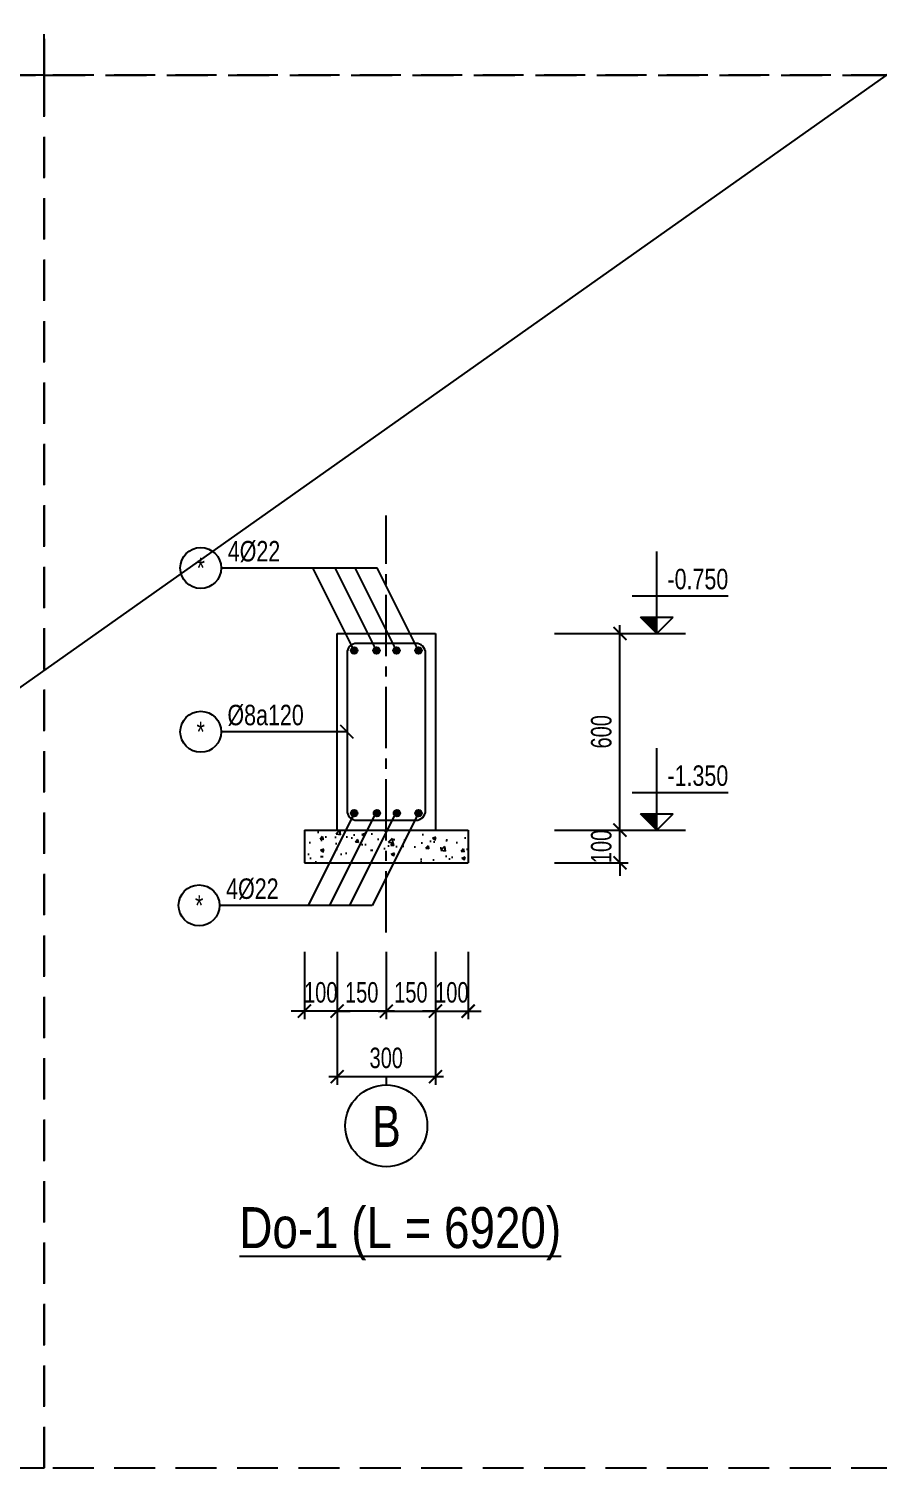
# Model space of a CAD drawing. Header units: millimetres. Extents: x 0 to 2110312, y -101172 to 3.
# Drawn here: x 1995565 to 1998158, y -35726 to -31333 of the extents above; entities that cross this region are included whole.
import ezdxf
from ezdxf.enums import TextEntityAlignment as Align

# ---------------------------------------------------------------- set-up
doc = ezdxf.new("R2010")
doc.units = ezdxf.units.MM
doc.header["$LTSCALE"] = 1000
doc.header["$MEASUREMENT"] = 0
doc.header["$PDMODE"] = 3
doc.linetypes.add('CENTER2', pattern=[1.125, 0.75, -0.125, 0.125, -0.125])
doc.linetypes.add('HIDDEN', pattern=[0.375, 0.25, -0.125])
doc.layers.get('0').update_dxf_attribs({"linetype": 'CONTINUOUS'})
doc.layers.get('Defpoints').update_dxf_attribs({"linetype": 'CONTINUOUS'})
for name, color, linetype in [('CDC.01.AXIS', 160, 'CENTER2'), ('CDC.02.DIM', 1, 'CONTINUOUS'), ('CDC.03.BORDER', 3, 'CONTINUOUS'), ('CDC.04.HIDDEN', 8, 'HIDDEN'), ('CDC.05.STEEL', 4, 'CONTINUOUS'), ('CDC.06.TEXT', 2, 'CONTINUOUS'), ('CDC.10.HATCH', 163, 'CONTINUOUS'), ('CDC.11.NOTE', 1, 'CONTINUOUS'), ('CDC.14.STEELNUM', 9, 'CONTINUOUS'), ('KCS_CHI', 1, 'CONTINUOUS'), ('KCS_STEEL', 4, 'CONTINUOUS')]:
    doc.layers.add(name, color=color, linetype=linetype)
doc.layers.add('KCS_Plotter', color=11, linetype='CONTINUOUS', plot=False)
doc.styles.add('KCS_BIGTEXT', font='arial.ttf', dxfattribs={"width": 0.75, "height": 125})
doc.styles.add('KCS_SMTEXT', font='arial.ttf', dxfattribs={"width": 0.7})
doc.dimstyles.new('KCS_DIM25', dxfattribs={"dimtxt": 62.5, "dimasz": 40, "dimexe": 25, "dimexo": 0, "dimgap": 25, "dimtad": 1, "dimdec": 0, "dimzin": 13, "dimdsep": 46, "dimtxsty": 'KCS_SMTEXT', "dimblk": 'ARCHTICK', "dimcen": 0, "dimdle": 25, "dimclrd": 1, "dimclre": 1, "dimclrt": 2, "dimadec": 0, "dimazin": 0, "dimtfac": 1, "dimtdec": 0, "dimtix": 1, "dimtmove": 2, "dimatfit": 3, "dimfxl": 1, "dimtolj": 1, "dimtzin": 13, "dimarcsym": 0})

# ---------------------------------------------------------------- blocks, each defined once
blk = doc.blocks.new('KCS_SNODE')
at = {"layer": 'CDC.05.STEEL'}
blk.add_hatch(color=6, dxfattribs=at).paths.add_polyline_path([(10, 0, 1), (-10, 0, 1)])
at = {"layer": 'CDC.05.STEEL', "color": 6}
blk.add_circle((0, 0), 10, dxfattribs=at)
blk = doc.blocks.new('_ARCHTICK')
at = {"color": 0, "linetype": 'ByBlock', "const_width": 0.15}
blk.add_lwpolyline([(-0.5, -0.5), (0.5, 0.5)], dxfattribs=at)
blk = doc.blocks.new('*D164')
at = {"layer": 'CDC.02.DIM', "color": 1, "lineweight": -2, "transparency": 16777216}
for p, q in [((1996506, -34150.4), (1996506, -34356)), ((1996656.1, -34150.4), (1996656.1, -34356)), ((1996681.1, -34331), (1996481, -34331))]:
    blk.add_line(p, q, dxfattribs=at)
at = {"layer": 'Defpoints', "color": 0, "transparency": 16777216}
for p in [(1996506, -34150.4), (1996656.1, -34150.4), (1996506, -34331)]:
    blk.add_point(p, dxfattribs=at)
at = {"layer": 'CDC.02.DIM', "color": 1, "lineweight": -2, "transparency": 16777216, "xscale": 40, "yscale": 40, "zscale": 40, "rotation": 180}
blk.add_blockref('_ARCHTICK', (1996506, -34331), dxfattribs=at)
at = {"layer": 'CDC.02.DIM', "color": 1, "lineweight": -2, "transparency": 16777216, "xscale": 40, "yscale": 40, "zscale": 40}
blk.add_blockref('_ARCHTICK', (1996656.1, -34331), dxfattribs=at)
at = {"layer": 'CDC.02.DIM', "color": 2, "transparency": 16777216, "insert": (1996581.1, -34274.1), "char_height": 62.5, "attachment_point": 5, "style": 'KCS_SMTEXT'}
blk.add_mtext('\\A1;150', dxfattribs=at)
blk = doc.blocks.new('*D165')
at = {"layer": 'CDC.02.DIM', "color": 1, "lineweight": -2, "transparency": 16777216}
for p, q in [((1996406, -34150.4), (1996406, -34356)), ((1996506, -34150.4), (1996506, -34356)), ((1996406, -34331), (1996366, -34331)), ((1996506, -34331), (1996406, -34331)), ((1996506, -34331), (1996546, -34331))]:
    blk.add_line(p, q, dxfattribs=at)
at = {"layer": 'Defpoints', "color": 0, "transparency": 16777216}
for p in [(1996406, -34150.4), (1996506, -34150.4), (1996406, -34331)]:
    blk.add_point(p, dxfattribs=at)
at = {"layer": 'CDC.02.DIM', "color": 1, "lineweight": -2, "transparency": 16777216, "xscale": 40, "yscale": 40, "zscale": 40}
blk.add_blockref('_ARCHTICK', (1996406, -34331), dxfattribs=at)
at = {"layer": 'CDC.02.DIM', "color": 1, "lineweight": -2, "transparency": 16777216, "xscale": 40, "yscale": 40, "zscale": 40, "rotation": 180}
blk.add_blockref('_ARCHTICK', (1996506, -34331), dxfattribs=at)
at = {"layer": 'CDC.02.DIM', "color": 2, "transparency": 16777216, "insert": (1996456, -34274.1), "char_height": 62.5, "attachment_point": 5, "style": 'KCS_SMTEXT'}
blk.add_mtext('\\A1;100', dxfattribs=at)
blk = doc.blocks.new('*D166')
at = {"layer": 'CDC.02.DIM', "color": 1, "lineweight": -2, "transparency": 16777216}
for p, q in [((1996656.1, -34150.4), (1996656.1, -34356)), ((1996806.2, -34150.4), (1996806.2, -34356)), ((1996631.1, -34331), (1996831.2, -34331))]:
    blk.add_line(p, q, dxfattribs=at)
at = {"layer": 'Defpoints', "color": 0, "transparency": 16777216}
for p in [(1996656.1, -34150.4), (1996806.2, -34150.4), (1996806.2, -34331)]:
    blk.add_point(p, dxfattribs=at)
at = {"layer": 'CDC.02.DIM', "color": 1, "lineweight": -2, "transparency": 16777216, "xscale": 40, "yscale": 40, "zscale": 40, "rotation": 180}
blk.add_blockref('_ARCHTICK', (1996656.1, -34331), dxfattribs=at)
at = {"layer": 'CDC.02.DIM', "color": 1, "lineweight": -2, "transparency": 16777216, "xscale": 40, "yscale": 40, "zscale": 40}
blk.add_blockref('_ARCHTICK', (1996806.2, -34331), dxfattribs=at)
at = {"layer": 'CDC.02.DIM', "color": 2, "transparency": 16777216, "insert": (1996731.2, -34274.1), "char_height": 62.5, "attachment_point": 5, "style": 'KCS_SMTEXT'}
blk.add_mtext('\\A1;150', dxfattribs=at)
blk = doc.blocks.new('*D167')
at = {"layer": 'CDC.02.DIM', "color": 1, "lineweight": -2, "transparency": 16777216}
for p, q in [((1996806.2, -34150.4), (1996806.2, -34356)), ((1996906.2, -34150.4), (1996906.2, -34356)), ((1996806.2, -34331), (1996766.2, -34331)), ((1996806.2, -34331), (1996906.2, -34331)), ((1996906.2, -34331), (1996946.2, -34331))]:
    blk.add_line(p, q, dxfattribs=at)
at = {"layer": 'Defpoints', "color": 0, "transparency": 16777216}
for p in [(1996806.2, -34150.4), (1996906.2, -34150.4), (1996906.2, -34331)]:
    blk.add_point(p, dxfattribs=at)
at = {"layer": 'CDC.02.DIM', "color": 1, "lineweight": -2, "transparency": 16777216, "xscale": 40, "yscale": 40, "zscale": 40}
blk.add_blockref('_ARCHTICK', (1996806.2, -34331), dxfattribs=at)
at = {"layer": 'CDC.02.DIM', "color": 1, "lineweight": -2, "transparency": 16777216, "xscale": 40, "yscale": 40, "zscale": 40, "rotation": 180}
blk.add_blockref('_ARCHTICK', (1996906.2, -34331), dxfattribs=at)
at = {"layer": 'CDC.02.DIM', "color": 2, "transparency": 16777216, "insert": (1996856.2, -34274.1), "char_height": 62.5, "attachment_point": 5, "style": 'KCS_SMTEXT'}
blk.add_mtext('\\A1;100', dxfattribs=at)
blk = doc.blocks.new('*D168')
at = {"layer": 'CDC.02.DIM', "color": 1, "lineweight": -2, "transparency": 16777216}
for p, q in [((1996506, -34150.4), (1996506, -34556)), ((1996806.2, -34150.4), (1996806.2, -34556)), ((1996481, -34531), (1996831.2, -34531))]:
    blk.add_line(p, q, dxfattribs=at)
at = {"layer": 'Defpoints', "color": 0, "transparency": 16777216}
for p in [(1996506, -34150.4), (1996806.2, -34150.4), (1996806.2, -34531)]:
    blk.add_point(p, dxfattribs=at)
at = {"layer": 'CDC.02.DIM', "color": 1, "lineweight": -2, "transparency": 16777216, "xscale": 40, "yscale": 40, "zscale": 40, "rotation": 180}
blk.add_blockref('_ARCHTICK', (1996506, -34531), dxfattribs=at)
at = {"layer": 'CDC.02.DIM', "color": 1, "lineweight": -2, "transparency": 16777216, "xscale": 40, "yscale": 40, "zscale": 40}
blk.add_blockref('_ARCHTICK', (1996806.2, -34531), dxfattribs=at)
at = {"layer": 'CDC.02.DIM', "color": 2, "transparency": 16777216, "insert": (1996656.1, -34474.1), "char_height": 62.5, "attachment_point": 5, "style": 'KCS_SMTEXT'}
blk.add_mtext('\\A1;300', dxfattribs=at)
blk = doc.blocks.new('*D169')
at = {"layer": 'CDC.02.DIM', "color": 1, "lineweight": -2, "transparency": 16777216}
for p, q in [((1997369.6, -33778.5), (1997369.6, -33738.5)), ((1997169.6, -33778.5), (1997394.6, -33778.5)), ((1997369.6, -33878.5), (1997369.6, -33778.5)), ((1997169.6, -33878.5), (1997394.6, -33878.5)), ((1997369.6, -33878.5), (1997369.6, -33918.5))]:
    blk.add_line(p, q, dxfattribs=at)
at = {"layer": 'Defpoints', "color": 0, "transparency": 16777216}
for p in [(1997169.6, -33778.5), (1997369.6, -33778.5), (1997169.6, -33878.5)]:
    blk.add_point(p, dxfattribs=at)
at = {"layer": 'CDC.02.DIM', "color": 1, "lineweight": -2, "transparency": 16777216, "xscale": 40, "yscale": 40, "zscale": 40}
for p, rotation in [((1997369.6, -33778.5), 270), ((1997369.6, -33878.5), 90)]:
    blk.add_blockref('_ARCHTICK', p, dxfattribs=dict(at, rotation=rotation))
at = {"layer": 'CDC.02.DIM', "color": 2, "transparency": 16777216, "insert": (1997312.7, -33828.5), "char_height": 62.5, "attachment_point": 5, "rotation": 90, "style": 'KCS_SMTEXT'}
blk.add_mtext('\\A1;100', dxfattribs=at)
blk = doc.blocks.new('*D170')
at = {"layer": 'CDC.02.DIM', "color": 1, "lineweight": -2, "transparency": 16777216}
for p, q in [((1997369.6, -33803.5), (1997369.6, -33153.5)), ((1997169.6, -33178.5), (1997394.6, -33178.5)), ((1997169.6, -33778.5), (1997394.6, -33778.5))]:
    blk.add_line(p, q, dxfattribs=at)
at = {"layer": 'Defpoints', "color": 0, "transparency": 16777216}
for p in [(1997169.6, -33178.5), (1997369.6, -33178.5), (1997169.6, -33778.5)]:
    blk.add_point(p, dxfattribs=at)
at = {"layer": 'CDC.02.DIM', "color": 1, "lineweight": -2, "transparency": 16777216, "xscale": 40, "yscale": 40, "zscale": 40}
for p, rotation in [((1997369.6, -33178.5), 90), ((1997369.6, -33778.5), 270)]:
    blk.add_blockref('_ARCHTICK', p, dxfattribs=dict(at, rotation=rotation))
at = {"layer": 'CDC.02.DIM', "color": 2, "transparency": 16777216, "insert": (1997312.7, -33478.5), "char_height": 62.5, "attachment_point": 5, "rotation": 90, "style": 'KCS_SMTEXT'}
blk.add_mtext('\\A1;600', dxfattribs=at)
blk = doc.blocks.new('COS_CD')
at = {"layer": 'CDC.10.HATCH'}
blk.add_hatch(color=256, dxfattribs=at).paths.add_polyline_path([(37.5, 50), (87.5, 0), (87.5, 50)])
at = {"layer": 'CDC.02.DIM'}
for p, q in [((37.5, 50), (137.5, 50)), ((87.5, 0), (37.5, 50)), ((87.5, 0), (87.5, 50)), ((87.5, 0), (137.5, 50)), ((0, 0), (175, 0))]:
    blk.add_line(p, q, dxfattribs=at)

msp = doc.modelspace()

# ---------------------------------------------------------------- hatches: boundary and pattern name
at = {"layer": 'CDC.10.HATCH'}
h = msp.add_hatch(dxfattribs=at)
h.set_pattern_fill('AR-CONC', color=256, scale=15, style=0)
h.set_pattern_definition([(50, (-6838.47, -25606.98), (107.5890274, -9.4128202), [11.25, -123.75]), (355, (-6838.47, -25606.98), (-20.8127, 112.82882), [9, -99]), (100.4514, (-6829.5, -25607.76), (86.776407, 103.4159313), [9.5610285, -105.171317]), (46.1842, (-6838.47, -25576.98), (160.086157, -24.827852), [16.875, -185.625]), (96.6356, (-6825.13, -25579.05), (140.199406, 146.117681), [14.341543, -157.75695]), (351.1842, (-6838.47, -25576.98), (140.199292, 146.11779), [13.5, -148.5]), (21, (-6823.47, -25584.48), (89.536058, -60.3928336), [11.25, -123.75]), (326, (-6823.47, -25584.48), (36.4973, 108.772507), [9, -99]), (71.4514, (-6816.01, -25589.51), (126.0333943, 48.3795745), [9.5610285, -105.171317]), (37.5, (-6838.47, -25606.98), (1.8239783, 49.9340781), [0, -97.8, 0, -100.5, 0, -99.375]), (7.5, (-6838.47, -25606.98), (39.4604306, 59.1617568), [0, -57.3, 0, -95.55, 0, -37.875]), (327.5, (-6871.92, -25606.98), (80.0733654, -3.3832308), [0, -37.5, 0, -117, 0, -155.25]), (317.5, (-6886.92, -25606.98), (87.4779254, 15.0157473), [0, -48.75, 0, -77.7, 0, -110.25])])
h.paths.add_polyline_path([(1996656.2, -33783.5), (1996653.7, -33778.5), (1996584.2, -33778.5), (1996634.2, -33878.5), (1996656.2, -33878.5)])
h.paths.add_polyline_path([(1996656.2, -33783.5), (1996656.2, -33878.5), (1996703.7, -33878.5)], flags=17)
h.paths.add_polyline_path([(1996714.7, -33778.5), (1996656.2, -33778.5), (1996656.2, -33783.5), (1996703.7, -33878.5), (1996764.7, -33878.5)])
h.paths.add_polyline_path([(1996780.2, -33778.5), (1996714.7, -33778.5), (1996764.7, -33878.5), (1996830.2, -33878.5)])
h.paths.add_polyline_path([(1996906.2, -33878.5), (1996906.2, -33778.5), (1996780.2, -33778.5), (1996830.2, -33878.5)])
h.paths.add_polyline_path([(1996406, -33778.5), (1996406, -33878.5), (1996634.2, -33878.5), (1996584.2, -33778.5)])

# ---------------------------------------------------------------- linework, layer by layer
at = {"layer": 'CDC.01.AXIS', "ltscale": 0.25}
msp.add_line((1996656.1, -34091.3), (1996656.1, -32817.8), dxfattribs=at)
at = {"layer": 'CDC.03.BORDER'}
for p, q in [((1996506, -33778.5), (1996506, -33178.5)), ((1996506, -33178.5), (1996806.2, -33178.5)), ((1996806.2, -33178.5), (1996806.2, -33778.5)), ((1996406, -33778.5), (1996906.2, -33778.5)), ((1996406, -33778.5), (1996406, -33878.5)), ((1996906.2, -33778.5), (1996906.2, -33878.5)), ((1996406, -33878.5), (1996906.2, -33878.5))]:
    msp.add_line(p, q, dxfattribs=at)
at = {"layer": 'CDC.04.HIDDEN', "ltscale": 0.5}
for points in [[(1993022.3, -27426.4), (1995611.4, -27426.4), (1995611.4, -31474.7), (1993022.3, -31474.7)], [(1995611.4, -27426.4), (1998200.4, -27426.4), (1998200.4, -31474.7), (1995611.4, -31474.7)], [(1993022.3, -31474.7), (1995611.4, -31474.7), (1995611.4, -35726.1), (1993022.3, -35726.1)], [(1995611.4, -31474.7), (1998200.4, -31474.7), (1998200.4, -35726.1), (1995611.4, -35726.1)]]:
    msp.add_lwpolyline(points, close=True, dxfattribs=at)
at = {"layer": 'CDC.05.STEEL'}
msp.add_lwpolyline([(1996566.2, -33748.5), (1996746.2, -33748.5, 0.414214), (1996776.2, -33718.5), (1996776.2, -33238.5, 0.414214), (1996746.2, -33208.5), (1996566.2, -33208.5, 0.414214), (1996536.2, -33238.5), (1996536.2, -33718.5, 0.414214)], format="xyb", close=True, dxfattribs=at)
at = {"layer": 'CDC.11.NOTE'}
for p, q in [((1997482.1, -33178.5), (1997482.1, -32928.5)), ((1996152.2, -32978.5), (1996628.2, -32978.5)), ((1996558.2, -33230.5), (1996432.2, -32978.5)), ((1996626, -33230.5), (1996500, -32978.5)), ((1996687.1, -33230.5), (1996561.1, -32978.5)), ((1996754.2, -33230.5), (1996628.2, -32978.5)), ((1997407.1, -33063.5), (1997700.2, -33063.5)), ((1996536.2, -33478.5), (1996152.2, -33478.5)), ((1997482.1, -33778.5), (1997482.1, -33528.5)), ((1997407.1, -33663.5), (1997700.2, -33663.5)), ((1996558.2, -33726.5), (1996417.2, -34008.5)), ((1996623.7, -33726.5), (1996482.7, -34008.5)), ((1996684.7, -33726.5), (1996543.7, -34008.5)), ((1996754.2, -33726.5), (1996613.2, -34008.5)), ((1996613.2, -34008.5), (1996147.2, -34008.5))]:
    msp.add_line(p, q, dxfattribs=at)
at = {"layer": 'CDC.11.NOTE', "color": 3}
msp.add_line((1996556.2, -33498.5), (1996516.2, -33458.5), dxfattribs=at)
at = {"layer": 'CDC.14.STEELNUM'}
for centre in [(1996089.7, -32978.5), (1996089.7, -33478.5), (1996084.7, -34008.5)]:
    msp.add_circle(centre, 62.5, dxfattribs=at)
at = {"layer": 'KCS_CHI'}
msp.add_line((1996656.1, -34531), (1996656.1, -34556), dxfattribs=at)
msp.add_circle((1996656.1, -34681), 125, dxfattribs=at)
at = {"layer": 'KCS_Plotter'}
msp.add_line((1983579.1, -41789.5), (2004604.1, -26939.5), dxfattribs=at)

# ---------------------------------------------------------------- block references
at = {"layer": 'CDC.02.DIM'}
for p in [(1997394.6, -33178.5), (1997394.6, -33778.5)]:
    msp.add_blockref('COS_CD', p, dxfattribs=at)
at = {"layer": 'KCS_STEEL'}
for p in [(1996558.2, -33230.5), (1996626, -33230.5), (1996687.1, -33230.5), (1996754.2, -33230.5), (1996558.2, -33726.5), (1996558.2, -33726.5), (1996627.7, -33726.5), (1996688.7, -33726.5), (1996754.2, -33726.5)]:
    msp.add_blockref('KCS_SNODE', p, dxfattribs=at)

# ---------------------------------------------------------------- texts
at = {"layer": 'CDC.06.TEXT', "style": 'KCS_SMTEXT', "width": 0.75}
msp.add_text('4%%C22', height=62.5, dxfattribs=at).set_placement((1996172.2, -32958.5))
for s, p in [('-0.750', (1997700.2, -33043.5)), ('%%C8a120', (1996404.2, -33458.5)), ('-1.350', (1997700.2, -33643.5)), ('4%%C22', (1996327.4, -33988.5))]:
    msp.add_text(s, height=62.5, dxfattribs=at).set_placement(p, align=Align.RIGHT)
at = {"layer": 'CDC.06.TEXT', "style": 'KCS_BIGTEXT', "width": 0.8}
msp.add_text('%%UDo-1 (L = 6920)', height=125, dxfattribs=at).set_placement((1996698.8, -35054.3), align=Align.CENTER)
at = {"layer": 'CDC.06.TEXT', "color": 4, "insert": (1996656.8, -34682.9), "char_height": 125, "width": 248.71, "attachment_point": 5, "style": 'KCS_BIGTEXT'}
msp.add_mtext('{\\fArial|b0|i0|c163|p34;\\C6;B}', dxfattribs=at)
at = {"layer": 'CDC.14.STEELNUM', "style": 'KCS_SMTEXT', "width": 0.75}
for p in [(1996089.7, -32978.5), (1996089.6, -33478.5), (1996084.9, -34008.5)]:
    msp.add_text('*', height=62.5, dxfattribs=at).set_placement(p, align=Align.MIDDLE_CENTER)

# ---------------------------------------------------------------- dimensions: what is measured, and where the dimension line sits
at = {"layer": 'CDC.02.DIM'}
for base, p1, p2, picture, middle in [((1997369.6, -33178.5), (1997169.6, -33778.5), (1997169.6, -33178.5), '*D170', (1997312.7, -33478.5)), ((1997369.6, -33778.5), (1997169.6, -33878.5), (1997169.6, -33778.5), '*D169', (1997312.7, -33828.5))]:
    dim = msp.add_linear_dim(base=base, p1=p1, p2=p2, angle=90, dimstyle='KCS_DIM25', dxfattribs=at)
    dim.commit()
    dim.dimension.update_dxf_attribs({"geometry": picture, "text_midpoint": middle})
for base, p1, p2, picture, middle in [((1996406, -34331), (1996506, -34150.4), (1996406, -34150.4), '*D165', (1996456, -34274.1)), ((1996506, -34331), (1996656.1, -34150.4), (1996506, -34150.4), '*D164', (1996581.1, -34274.1)), ((1996806.2, -34531), (1996506, -34150.4), (1996806.2, -34150.4), '*D168', (1996656.1, -34474.1)), ((1996806.2, -34331), (1996656.1, -34150.4), (1996806.2, -34150.4), '*D166', (1996731.2, -34274.1)), ((1996906.2, -34331), (1996806.2, -34150.4), (1996906.2, -34150.4), '*D167', (1996856.2, -34274.1))]:
    dim = msp.add_linear_dim(base=base, p1=p1, p2=p2, dimstyle='KCS_DIM25', dxfattribs=at)
    dim.commit()
    dim.dimension.update_dxf_attribs({"geometry": picture, "text_midpoint": middle})

doc.saveas('drawing.dxf')
